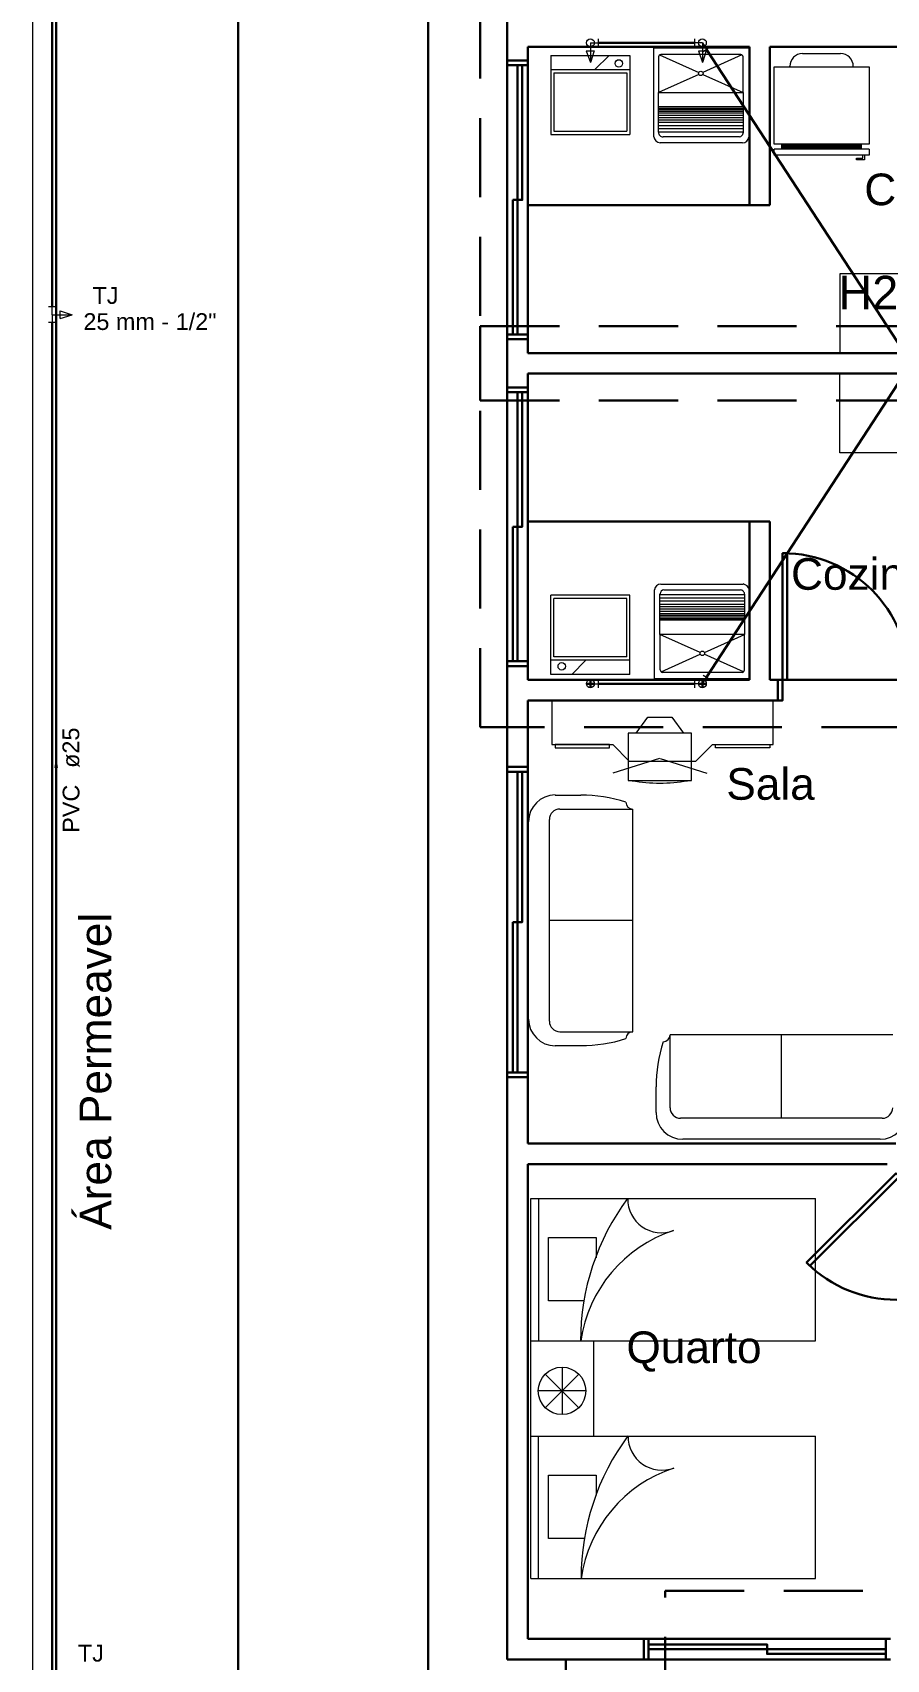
# Model space of a CAD drawing. Header units: inches. Extents: x -21 to 129, y -108 to 34.
# Drawn here: x 39.67 to 45.06, y -9.86 to 0.43 of the extents above; entities that cross this region are included whole.
import ezdxf

# ---------------------------------------------------------------- set-up
doc = ezdxf.new("R2010")
doc.units = ezdxf.units.IN
doc.header["$MEASUREMENT"] = 0
doc.linetypes.add('Dashed', pattern=[0.75, 0.5, -0.25])
for name, color, linetype, lineweight in [('AF-Conexões detalhe', 8, 'Continuous', 20), ('AF-Textos conexão', 7, 'Continuous', 20), ('AF-Tubos detalhe', 170, 'Continuous', 30), ('AL-Sentido tubo', 9, 'Continuous', 20), ('AL-Textos tubo', 7, 'Continuous', 20), ('DI-Detalhes', 6, 'Dashed', 30), ('xEIXO', 3, 'Continuous', 30), ('XJANELAS E PORTAS', 4, 'Continuous', 30), ('xMOVEIS', 253, 'Continuous', 20), ('xMURO', 4, 'Continuous', 20), ('XPAREDE', 7, 'Continuous', 30), ('xPISO', 4, 'Continuous', 30), ('xTEXTO', 7, 'Continuous', 20)]:
    doc.layers.add(name, color=color, linetype=linetype, lineweight=lineweight)
doc.styles.add('Arial', font='arial.ttf')

# ---------------------------------------------------------------- blocks, each defined once
blk = doc.blocks.new('_Closed')
at = {"color": 0, "linetype": 'ByBlock', "lineweight": -2}
for p, q in [((-1, 0.166667), (0, 0)), ((-1, 0.166667), (-1, -0.166667)), ((0, 0), (-1, -0.166667)), ((0, 0), (-1, 0))]:
    blk.add_line(p, q, dxfattribs=at)

msp = doc.modelspace()

# ---------------------------------------------------------------- linework, layer by layer
at = {"layer": 'AF-Conexões detalhe', "linetype": 'Continuous'}
for p, q in [((43.166, 0.31), (43.216, 0.31)), ((43.166, 0.31), (43.192, 0.235)), ((43.192, 0.36), (43.242, 0.36)), ((43.192, 0.36), (43.192, 0.235)), ((43.216, 0.31), (43.192, 0.235)), ((43.242, 0.385), (43.242, 0.335)), ((43.85, 0.385), (43.85, 0.335)), ((43.9, 0.36), (43.85, 0.36)), ((43.875, 0.31), (43.925, 0.31)), ((43.875, 0.31), (43.9, 0.235)), ((43.9, 0.36), (43.927, 0.318)), ((43.9, 0.36), (43.9, 0.235)), ((43.925, 0.31), (43.9, 0.235)), ((43.948, 0.332), (43.906, 0.304)), ((39.816, -1.308), (39.766, -1.308)), ((39.791, -1.358), (39.791, -1.308)), ((39.841, -1.383), (39.841, -1.333)), ((39.841, -1.333), (39.916, -1.358)), ((39.816, -1.408), (39.766, -1.408)), ((39.791, -1.358), (39.791, -1.408)), ((39.791, -1.358), (39.916, -1.358)), ((39.841, -1.383), (39.916, -1.358)), ((43.192, -3.69), (43.242, -3.69)), ((43.242, -3.665), (43.242, -3.715)), ((43.85, -3.665), (43.85, -3.715)), ((43.9, -3.69), (43.85, -3.69)), ((43.9, -3.69), (43.927, -3.648)), ((43.906, -3.635), (43.948, -3.662))]:
    msp.add_line(p, q, dxfattribs=at)
for centre in [(43.192, 0.36), (43.192, 0.36), (43.9, 0.36), (43.9, 0.36), (43.9, 0.36), (43.192, -3.69), (43.192, -3.69), (43.9, -3.69), (43.9, -3.69), (43.9, -3.69)]:
    msp.add_circle(centre, 0.025, dxfattribs=at)
at = {"layer": 'AF-Tubos detalhe'}
for p, q in [((39.791, -1.308), (39.791, 2.991)), ((43.85, 0.36), (43.242, 0.36)), ((45.167, -1.583), (43.927, 0.318)), ((39.791, -10.044), (39.791, -1.408)), ((45.167, -1.747), (43.927, -3.648)), ((43.85, -3.69), (43.242, -3.69))]:
    msp.add_line(p, q, dxfattribs=at)
at = {"layer": 'AL-Sentido tubo'}
msp.add_lwpolyline([(39.816, -4.219), (39.816, -4.381)], dxfattribs=at)
at = {"layer": 'DI-Detalhes'}
for points in [[(42.496, -1.9), (47.402, -1.9), (47.402, 0.635), (42.496, 0.635), (42.496, -1.9)], [(47.402, -3.965), (42.496, -3.965), (42.496, -1.43), (47.402, -1.43), (47.402, -3.965)], [(43.664, -9.422), (46.7, -9.422), (46.7, -15.464), (43.664, -15.464), (43.664, -9.422)]]:
    msp.add_lwpolyline(points, close=True, dxfattribs=at)
at = {"layer": 'xEIXO'}
for p, q in [((43.167, -3.69), (43.217, -3.69)), ((43.192, -3.715), (43.192, -3.665)), ((43.875, -3.69), (43.925, -3.69)), ((43.9, -3.715), (43.9, -3.665))]:
    msp.add_line(p, q, dxfattribs=at)
at = {"layer": 'XJANELAS E PORTAS'}
for p, q in [((42.666, 0.218), (42.666, -1.483)), ((42.796, 0.218), (42.796, -1.483)), ((42.666, -1.848), (42.666, -3.548)), ((42.796, -1.848), (42.796, -3.548)), ((42.666, -4.246), (42.666, -6.146)), ((42.796, -4.246), (42.796, -6.146)), ((43.559, -9.726), (45.059, -9.726)), ((43.559, -9.856), (45.059, -9.856))]:
    msp.add_line(p, q, dxfattribs=at)
for points in [[(42.666, 0.248), (42.666, 0.218), (42.796, 0.218), (42.796, 0.248)], [(42.796, -1.513), (42.796, -1.483), (42.666, -1.483), (42.666, -1.513)], [(42.666, -1.818), (42.666, -1.848), (42.796, -1.848), (42.796, -1.818)], [(42.796, -3.578), (42.796, -3.548), (42.666, -3.548), (42.666, -3.578)], [(44.377, -3.795), (44.407, -3.795), (44.407, -3.665), (44.377, -3.665)], [(42.666, -4.216), (42.666, -4.246), (42.796, -4.246), (42.796, -4.216)], [(42.796, -6.176), (42.796, -6.146), (42.666, -6.146), (42.666, -6.176)], [(43.529, -9.856), (43.559, -9.856), (43.559, -9.726), (43.529, -9.726)], [(45.089, -9.726), (45.059, -9.726), (45.059, -9.856), (45.089, -9.856)]]:
    msp.add_lwpolyline(points, dxfattribs=at)
for points in [[(42.731, 0.218), (42.731, -0.633), (42.761, -0.633), (42.761, 0.218), (42.731, 0.218), (42.731, 0.218)], [(42.701, -0.633), (42.701, -1.483), (42.731, -1.483), (42.731, -0.633), (42.701, -0.633), (42.701, -0.633)], [(42.731, -1.848), (42.731, -2.698), (42.761, -2.698), (42.761, -1.848), (42.731, -1.848), (42.731, -1.848)], [(42.701, -2.698), (42.701, -3.548), (42.731, -3.548), (42.731, -2.698), (42.701, -2.698), (42.701, -2.698)], [(44.407, -3.665), (44.437, -3.665), (44.437, -2.865), (44.407, -2.865), (44.407, -3.665), (44.407, -3.665)], [(42.731, -4.246), (42.731, -5.196), (42.761, -5.196), (42.761, -4.246), (42.731, -4.246), (42.731, -4.246)], [(42.701, -5.196), (42.701, -6.146), (42.731, -6.146), (42.731, -5.196), (42.701, -5.196), (42.701, -5.196)], [(45.125, -6.783), (45.146, -6.804), (44.58, -7.369), (44.559, -7.348), (45.125, -6.783), (45.125, -6.783)], [(43.559, -9.791), (44.309, -9.791), (44.309, -9.761), (43.559, -9.761), (43.559, -9.791), (43.559, -9.791)], [(44.309, -9.821), (45.059, -9.821), (45.059, -9.791), (44.309, -9.791), (44.309, -9.821), (44.309, -9.821)]]:
    msp.add_lwpolyline(points, close=True, dxfattribs=at)
for centre, start, end in [((44.407, -3.665), 0, 90), ((45.125, -6.783), 225, 315)]:
    msp.add_arc(centre, 0.8, start, end, dxfattribs=at)
at = {"layer": 'xMOVEIS'}
for p, q in [((43.593, 0.328), (44.193, 0.328)), ((43.593, -0.234), (43.593, 0.328)), ((44.193, 0.328), (44.193, -0.235)), ((42.942, 0.281), (42.942, -0.219)), ((42.942, 0.281), (43.442, 0.281)), ((43.31, 0.281), (43.22, 0.191)), ((43.442, 0.281), (43.442, -0.219)), ((43.63, 0.284), (43.878, 0.173)), ((44.15, 0.284), (43.903, 0.173)), ((44.353, -0.281), (44.353, 0.209)), ((44.353, 0.209), (44.954, 0.209)), ((44.453, 0.209), (44.453, 0.212)), ((44.533, 0.292), (44.774, 0.292)), ((44.954, 0.209), (44.954, -0.281)), ((42.962, 0.171), (42.962, -0.199)), ((43.422, 0.171), (43.422, -0.199)), ((43.877, 0.161), (43.623, 0.047)), ((43.903, 0.161), (44.158, 0.047)), ((44.158, -0.044), (43.623, -0.044)), ((44.158, -0.054), (43.623, -0.054)), ((44.158, -0.064), (43.623, -0.064)), ((44.158, -0.074), (43.623, -0.074)), ((44.158, -0.084), (43.623, -0.084)), ((44.158, -0.099), (43.623, -0.099)), ((42.962, -0.199), (43.422, -0.199)), ((44.158, -0.114), (43.623, -0.114)), ((44.158, -0.129), (43.623, -0.129)), ((44.158, -0.144), (43.623, -0.144)), ((44.158, -0.164), (43.623, -0.164)), ((44.158, -0.184), (43.623, -0.184)), ((44.158, -0.204), (43.623, -0.204)), ((42.942, -0.219), (43.442, -0.219)), ((44.153, -0.272), (43.633, -0.272)), ((44.954, -0.281), (44.353, -0.281)), ((44.403, -0.311), (44.403, -0.281)), ((44.904, -0.289), (44.403, -0.289)), ((44.904, -0.296), (44.403, -0.296)), ((44.904, -0.303), (44.403, -0.303)), ((44.904, -0.281), (44.904, -0.311)), ((44.954, -0.311), (44.353, -0.311)), ((44.353, -0.349), (44.353, -0.311)), ((44.954, -0.349), (44.353, -0.349)), ((44.874, -0.379), (44.874, -0.369)), ((44.874, -0.369), (44.914, -0.369)), ((44.924, -0.379), (44.874, -0.379)), ((44.914, -0.369), (44.914, -0.349)), ((44.924, -0.349), (44.924, -0.379)), ((44.954, -0.311), (44.954, -0.349)), ((46.502, -1.1), (44.769, -1.1)), ((44.769, -1.1), (44.769, -1.6)), ((44.769, -2.23), (44.769, -1.73)), ((46.502, -2.23), (44.769, -2.23)), ((43.637, -3.06), (44.157, -3.06)), ((43.442, -3.131), (42.942, -3.131)), ((42.942, -3.631), (42.942, -3.131)), ((43.422, -3.151), (42.962, -3.151)), ((42.962, -3.521), (42.962, -3.151)), ((43.422, -3.521), (43.422, -3.151)), ((43.442, -3.631), (43.442, -3.131)), ((43.597, -3.66), (43.597, -3.096)), ((43.632, -3.127), (44.167, -3.127)), ((43.632, -3.147), (44.167, -3.147)), ((43.632, -3.167), (44.167, -3.167)), ((43.632, -3.187), (44.167, -3.187)), ((44.197, -3.097), (44.197, -3.66)), ((43.632, -3.202), (44.167, -3.202)), ((43.632, -3.217), (44.167, -3.217)), ((43.632, -3.232), (44.167, -3.232)), ((43.632, -3.247), (44.167, -3.247)), ((43.632, -3.257), (44.167, -3.257)), ((43.632, -3.267), (44.167, -3.267)), ((43.632, -3.277), (44.167, -3.277)), ((43.632, -3.287), (44.167, -3.287)), ((43.887, -3.492), (43.632, -3.378)), ((43.913, -3.492), (44.167, -3.378)), ((43.074, -3.631), (43.164, -3.541)), ((43.64, -3.615), (43.887, -3.504)), ((44.16, -3.615), (43.912, -3.504)), ((43.442, -3.631), (42.942, -3.631)), ((44.197, -3.66), (43.597, -3.66)), ((44.348, -3.795), (42.948, -3.795)), ((42.948, -3.795), (42.948, -4.075)), ((44.348, -4.075), (44.348, -3.795)), ((42.948, -4.075), (43.333, -4.075)), ((43.312, -4.075), (42.969, -4.075)), ((42.969, -4.075), (42.969, -4.096)), ((42.969, -4.096), (43.312, -4.096)), ((43.312, -4.096), (43.312, -4.075)), ((43.333, -4.075), (43.438, -4.18)), ((43.858, -4.18), (43.963, -4.075)), ((43.963, -4.075), (44.348, -4.075)), ((43.984, -4.075), (44.327, -4.075)), ((43.984, -4.096), (43.984, -4.075)), ((44.327, -4.096), (43.984, -4.096)), ((44.327, -4.075), (44.327, -4.096)), ((43.628, -4.162), (43.333, -4.256)), ((43.438, -4.18), (43.858, -4.18)), ((43.634, -4.162), (43.929, -4.256)), ((42.97, -4.394), (43.131, -4.394)), ((42.999, -4.482), (43.461, -4.482)), ((43.461, -5.889), (43.461, -4.482)), ((42.801, -5.809), (42.801, -4.563)), ((42.933, -5.823), (42.933, -4.548)), ((43.461, -5.186), (42.933, -5.186)), ((42.999, -5.889), (43.461, -5.889)), ((43.696, -6.37), (43.696, -5.908)), ((45.103, -5.908), (43.696, -5.908)), ((44.399, -5.908), (44.399, -6.436)), ((42.97, -5.977), (43.131, -5.977)), ((43.608, -6.4), (43.608, -6.238)), ((45.037, -6.436), (43.762, -6.436)), ((45.023, -6.568), (43.776, -6.568)), ((42.815, -6.943), (44.615, -6.943)), ((42.815, -9.344), (42.815, -6.943)), ((42.865, -6.943), (42.865, -7.843)), ((44.615, -7.843), (44.615, -6.943)), ((42.815, -7.843), (44.615, -7.843)), ((43.215, -8.444), (43.215, -7.843)), ((43.013, -8.009), (43.013, -8.309)), ((43.119, -8.265), (42.907, -8.053)), ((43.119, -8.053), (42.907, -8.265)), ((43.163, -8.159), (42.863, -8.159)), ((42.815, -8.444), (44.615, -8.444)), ((42.865, -9.344), (42.865, -8.444)), ((44.615, -9.344), (44.615, -8.444)), ((42.815, -9.344), (44.615, -9.344))]:
    msp.add_line(p, q, dxfattribs=at)
for points in [[(43.623, 0.272), (43.623, 0.047)], [(43.623, 0.047), (44.158, 0.047), (44.158, 0.271)], [(44.143, 0.287), (43.637, 0.287)], [(42.942, 0.191), (43.442, 0.191)], [(42.962, 0.171), (43.422, 0.171)], [(43.623, 0.047), (44.158, 0.047), (44.158, -0.21)], [(43.623, -0.205), (43.623, 0.047)], [(44.134, -0.234), (43.652, -0.234)], [(44.167, -3.378), (43.632, -3.378), (43.632, -3.121)], [(43.656, -3.097), (44.138, -3.097)], [(44.167, -3.126), (44.167, -3.378)], [(44.167, -3.378), (43.632, -3.378), (43.632, -3.603)], [(44.167, -3.603), (44.167, -3.378)], [(43.442, -3.541), (42.942, -3.541)], [(43.422, -3.521), (42.962, -3.521)], [(43.647, -3.618), (44.153, -3.618)], [(43.481, -4.002), (43.556, -3.902), (43.706, -3.902), (43.781, -4.002)], [(42.928, -7.59), (42.928, -7.19), (43.228, -7.19), (43.228, -7.317)], [(43.155, -7.59), (42.928, -7.59)], [(42.928, -9.091), (42.928, -8.691), (43.228, -8.691), (43.228, -8.817)], [(43.155, -9.091), (42.928, -9.091)]]:
    msp.add_lwpolyline(points, dxfattribs=at)
msp.add_lwpolyline([(43.831, -4.002), (43.431, -4.002), (43.431, -4.302), (43.831, -4.302), (43.831, -4.002), (43.831, -4.002)], close=True, dxfattribs=at)
for centre, radius in [((43.372, 0.23), 0.0235), ((43.89, 0.167), 0.014), ((43.9, -3.498), 0.014), ((43.011, -3.58), 0.0235), ((43.013, -8.159), 0.15)]:
    msp.add_circle(centre, radius, dxfattribs=at)
for centre, radius, start, end in [((43.641, 0.27), 0.0177, 102.103, 173.884), ((44.139, 0.269), 0.0184, 7.0184, 80.5046), ((44.533, 0.212), 0.08, 90, 180), ((44.774, 0.212), 0.08, 0, 90), ((43.651, -0.206), 0.0285, 177.073, 271.067), ((43.64, -0.223), 0.0488, 192.429, 261.603), ((44.13, -0.207), 0.0273, 278.11, 354.315), ((44.153, -0.232), 0.04, 270.092, 355.528), ((43.637, -3.1), 0.04, 90.092, 175.528), ((44.15, -3.108), 0.0488, 12.4292, 81.6035), ((43.66, -3.124), 0.0273, 98.11, 174.315), ((44.139, -3.126), 0.0285, 357.073, 91.0669), ((43.651, -3.6), 0.0184, 187.018, 260.505), ((44.149, -3.601), 0.0177, 282.103, 353.884), ((43.631, -3.27), 1.048, 260.383, 279.617), ((42.97, -4.562), 0.169, 90, 180), ((43.128, -5.364), 0.97, 72.6816, 89.8278), ((42.999, -4.548), 0.066, 90, 180), ((43.461, -4.438), 0.044, 180, 269.997), ((42.97, -5.809), 0.169, 180, 270), ((42.999, -5.823), 0.066, 180, 270), ((43.128, -5.007), 0.97, 270.172, 287.318), ((43.461, -5.933), 0.044, 90.003, 180), ((44.578, -6.241), 0.97, 162.682, 179.828), ((43.652, -5.908), 0.044, 270, 359.997), ((43.762, -6.37), 0.066, 180, 270), ((45.037, -6.37), 0.066, 270, 0), ((43.776, -6.4), 0.169, 180, 270), ((45.023, -6.4), 0.169, 270, 0), ((44.641, -7.842), 1.511, 143.498, 180.057), ((43.642, -6.946), 0.214, 179.37, 290.574), ((43.987, -7.968), 0.865, 108.169, 171.7), ((44.644, -9.342), 1.511, 143.498, 180.057), ((43.644, -8.446), 0.214, 179.37, 290.574), ((43.989, -9.469), 0.865, 108.169, 171.7)]:
    msp.add_arc(centre, radius, start, end, dxfattribs=at)
at = {"layer": 'xMURO'}
for p, q in [((39.666, 2.966), (39.666, -11.567)), ((39.816, 2.966), (39.816, -11.567))]:
    msp.add_line(p, q, dxfattribs=at)
at = {"layer": 'XPAREDE'}
for p, q in [((42.666, 0.248), (42.666, 0.985)), ((42.796, 0.335), (44.197, 0.335)), ((42.796, 0.248), (42.796, 0.335)), ((44.197, 0.335), (44.197, -0.665)), ((47.102, 0.335), (44.327, 0.335)), ((44.327, 0.335), (44.327, -0.665)), ((42.796, 0.248), (42.666, 0.248)), ((44.197, -0.665), (44.327, -0.665)), ((42.796, -1.513), (42.666, -1.513)), ((42.666, -1.818), (42.666, -1.513)), ((42.796, -1.6), (42.796, -1.513)), ((42.796, -1.6), (47.102, -1.6)), ((42.796, -1.73), (47.102, -1.73)), ((42.796, -1.818), (42.796, -1.73)), ((42.796, -1.818), (42.666, -1.818)), ((44.197, -3.665), (44.197, -2.665)), ((44.197, -2.665), (44.327, -2.665)), ((44.327, -3.665), (44.327, -2.665)), ((42.796, -3.578), (42.666, -3.578)), ((42.666, -4.216), (42.666, -3.578)), ((42.796, -3.665), (42.796, -3.578)), ((42.796, -3.665), (44.197, -3.665)), ((44.327, -3.665), (44.377, -3.665)), ((44.377, -3.665), (44.377, -3.795)), ((42.796, -3.795), (44.377, -3.795)), ((42.796, -4.216), (42.796, -3.795)), ((42.796, -4.216), (42.666, -4.216)), ((42.666, -9.856), (42.666, -6.176)), ((42.796, -6.176), (42.666, -6.176)), ((42.796, -6.596), (42.796, -6.176)), ((42.796, -6.596), (45.122, -6.596)), ((42.796, -6.726), (45.068, -6.726)), ((42.796, -9.726), (42.796, -6.726)), ((42.796, -9.726), (43.529, -9.726)), ((43.529, -9.726), (43.529, -9.856)), ((43.529, -9.856), (42.666, -9.856))]:
    msp.add_line(p, q, dxfattribs=at)
at = {"layer": 'xPISO'}
for p, q in [((40.966, 2.966), (40.966, -11.567)), ((42.166, 2.966), (42.166, -11.567)), ((44.197, -0.665), (42.796, -0.665)), ((44.197, -2.665), (42.796, -2.665)), ((45.207, -3.665), (44.327, -3.665)), ((43.036, -9.856), (43.036, -14.857))]:
    msp.add_line(p, q, dxfattribs=at)
msp.add_lwpolyline([(40.966, -11.567), (39.816, -11.567), (39.816, 2.966), (40.966, 2.966), (40.966, -11.567)], close=True, dxfattribs=at)

# ---------------------------------------------------------------- block references
at = {"layer": 'AL-Sentido tubo', "xscale": -0.04999999999998295, "yscale": 0.05000000000001137, "zscale": 0.05000000000000176, "rotation": 270}
msp.add_blockref('_Closed', (39.816, -4.169), dxfattribs=at)

# ---------------------------------------------------------------- texts
at = {"layer": 'AF-Textos conexão', "char_height": 0.1059, "attachment_point": 9, "line_spacing_factor": 0.798, "style": 'Arial'}
for s, insert, width in [('TJ', (40.209, -1.291), 0.19737), ('25 mm - 1/2"', (40.829, -1.456), 0.91767), ('TJ', (40.117, -9.871), 0.19737)]:
    msp.add_mtext(s, dxfattribs=dict(at, insert=insert, width=width))
at = {"layer": 'AL-Textos tubo', "char_height": 0.1059, "rotation": 90.0003, "line_spacing_factor": 0.798, "style": 'Arial'}
for s, insert, width, attachment_point in [('ø25', (39.964, -4.222), 0.28133, 7), ('PVC', (39.964, -4.328), 0.33632, 9)]:
    msp.add_mtext(s, dxfattribs=dict(at, insert=insert, width=width, attachment_point=attachment_point))
at = {"layer": 'DI-Detalhes', "insert": (44.949, -1.324), "char_height": 0.2118, "width": 0.40896, "attachment_point": 8, "line_spacing_factor": 0.798, "style": 'Arial'}
msp.add_mtext('H2', dxfattribs=at)
at = {"layer": 'xTEXTO', "char_height": 0.2, "attachment_point": 8, "line_spacing_factor": 0.798, "style": 'Arial'}
for s, insert, width in [('Cozinha', (45.436, -0.669), 1.36921), ('Cozinha', (44.973, -3.099), 1.36921), ('Sala', (44.331, -4.426), 0.75694), ('Quarto', (43.847, -8.038), 1.29761)]:
    msp.add_mtext(s, dxfattribs=dict(at, insert=insert, width=width))
at = {"layer": 'xTEXTO', "insert": (40.166, -6.139), "char_height": 0.20003, "width": 2.91962, "attachment_point": 8, "rotation": 90, "line_spacing_factor": 0.798, "style": 'Arial'}
msp.add_mtext('Área Permeavel', dxfattribs=at)

doc.saveas('drawing.dxf')
